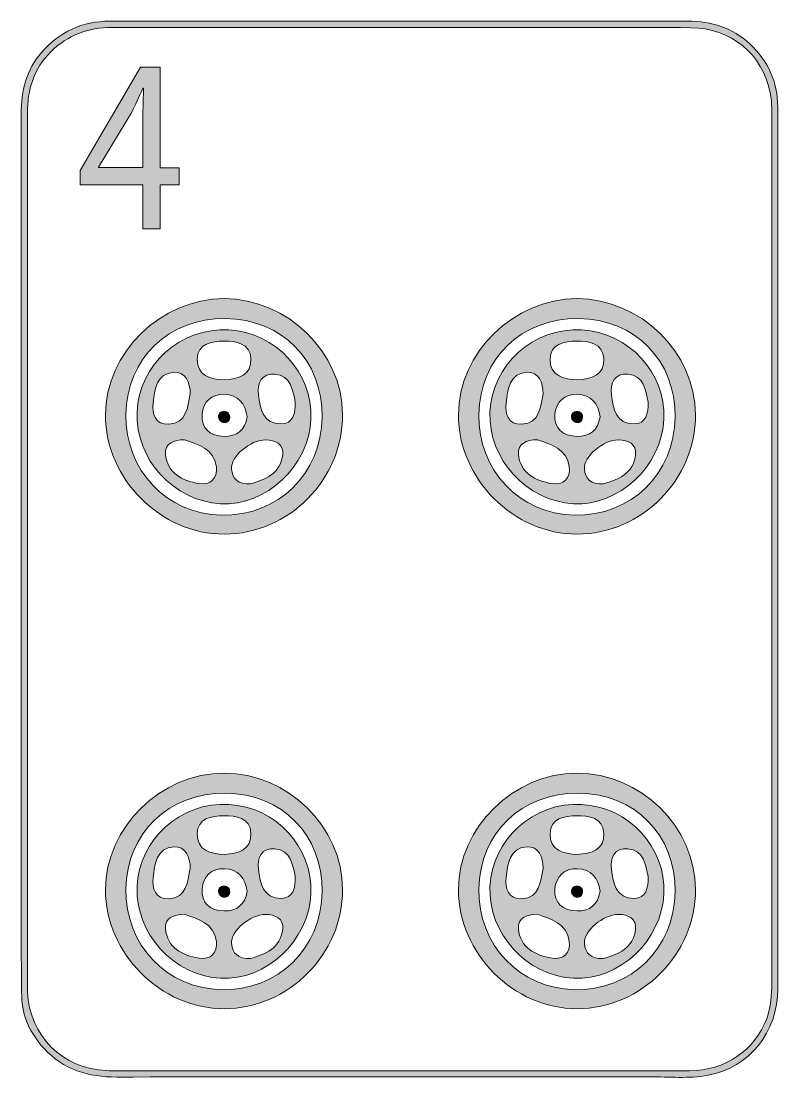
# Model space of a CAD drawing. Extents: x 69 to 380, y 35 to 470.
import ezdxf

# ---------------------------------------------------------------- set-up
doc = ezdxf.new("R2010")
doc.units = 0
doc.header["$MEASUREMENT"] = 0
doc.layers.add('Layer 1', color=7, linetype='Continuous', lineweight=0)

# ---------------------------------------------------------------- blocks, each defined once
blk = doc.blocks.new('Block_0')
at = {"layer": 'Layer 1', "true_color": 0x000000, "transparency": 33554687}
h = blk.add_hatch(color=18, dxfattribs=at)
h.dxf.hatch_style = 2
edge = h.paths.add_edge_path()
edge.add_spline(control_points=[(377.6, 252.65), (377.6, 252.65), (377.55, 252.65), (377.55, 252.65), (377.55, 193.25), (377.55, 133.86), (377.55, 74.45), (377.55, 69.44), (377.26, 64.49), (375.49, 59.72), (370.69, 46.76), (358.26, 38.32), (343.83, 38.32), (266.56, 38.32), (189.3, 38.34), (112.04, 38.35), (109.49, 38.35), (106.93, 38.29), (104.38, 38.38), (86.2, 39.03), (72.52, 52.66), (71.79, 70.82), (71.76, 71.75), (71.77, 72.67), (71.77, 73.6), (71.77, 192.98), (71.79, 312.35), (71.74, 431.73), (71.74, 441.46), (74.36, 450), (81.36, 456.99), (88.32, 463.92), (96.72, 467), (106.5, 466.99), (163.46, 466.93), (220.43, 466.96), (277.39, 466.96), (299.67, 466.96), (321.94, 467.05), (344.21, 466.93), (360.76, 466.84), (373.85, 456.02), (376.96, 440.19), (377.8, 435.95), (377.58, 431.64), (377.59, 427.35), (377.59, 369.11), (377.59, 310.87), (377.59, 252.63), (377.59, 252.63), (377.6, 252.65), (377.6, 252.65)], knot_values=[0, 0, 0, 0, 1, 1, 1, 2, 2, 2, 3, 3, 3, 4, 4, 4, 5, 5, 5, 6, 6, 6, 7, 7, 7, 8, 8, 8, 9, 9, 9, 10, 10, 10, 11, 11, 11, 12, 12, 12, 13, 13, 13, 14, 14, 14, 15, 15, 15, 16, 16, 16, 17, 17, 17, 17], degree=3, periodic=0)
edge = h.paths.add_edge_path()
edge.add_spline(control_points=[(380.03, 200.81), (380.03, 278.65), (380.05, 356.51), (380.03, 434.35), (380.03, 444.66), (376.08, 453.27), (368.54, 460.27), (361.36, 466.94), (352.72, 469.61), (343.07, 469.59), (323, 469.56), (302.93, 469.56), (282.86, 469.56), (223.8, 469.56), (164.75, 469.58), (105.7, 469.59), (94.36, 469.59), (84.98, 465.25), (77.55, 456.7), (71.28, 449.48), (69.2, 440.97), (69.21, 431.58), (69.29, 372.06), (69.25, 312.54), (69.25, 253.03), (69.25, 203.37), (69.24, 153.72), (69.25, 104.06), (69.25, 92.35), (69.19, 80.63), (69.42, 68.92), (69.59, 60.71), (72.94, 53.67), (78.46, 47.62), (86.54, 38.76), (96.73, 35.72), (108.48, 35.74), (181.45, 35.86), (254.43, 35.77), (327.4, 35.84), (335.39, 35.85), (343.45, 35), (351.38, 36.47), (368.42, 39.64), (380.03, 54.1), (380.04, 72.04), (380.07, 114.97), (380.03, 157.89), (380.03, 200.82), (380.03, 200.82), (380.03, 200.81), (380.03, 200.81)], knot_values=[0, 0, 0, 0, 1, 1, 1, 2, 2, 2, 3, 3, 3, 4, 4, 4, 5, 5, 5, 6, 6, 6, 7, 7, 7, 8, 8, 8, 9, 9, 9, 10, 10, 10, 11, 11, 11, 12, 12, 12, 13, 13, 13, 14, 14, 14, 15, 15, 15, 16, 16, 16, 17, 17, 17, 17], degree=3, periodic=0)
at = {"layer": 'Layer 1'}
for points in [[(380.03, 200.81), (380.03, 278.65), (380.05, 356.51), (380.03, 434.35), (380.03, 444.66), (376.08, 453.27), (368.54, 460.27), (361.36, 466.94), (352.72, 469.61), (343.07, 469.59), (323, 469.56), (302.93, 469.56), (282.86, 469.56), (223.8, 469.56), (164.75, 469.58), (105.7, 469.59), (94.36, 469.59), (84.98, 465.25), (77.55, 456.7), (71.28, 449.48), (69.2, 440.97), (69.21, 431.58), (69.29, 372.06), (69.25, 312.54), (69.25, 253.03), (69.25, 203.37), (69.24, 153.72), (69.25, 104.06), (69.25, 92.35), (69.19, 80.63), (69.42, 68.92), (69.59, 60.71), (72.94, 53.67), (78.46, 47.62), (86.54, 38.76), (96.73, 35.72), (108.48, 35.74), (181.45, 35.86), (254.43, 35.77), (327.4, 35.84), (335.39, 35.85), (343.45, 35), (351.38, 36.47), (368.42, 39.64), (380.03, 54.1), (380.04, 72.04), (380.07, 114.97), (380.03, 157.89), (380.03, 200.82), (380.03, 200.82), (380.03, 200.81), (380.03, 200.81)], [(377.6, 252.65), (377.6, 252.65), (377.55, 252.65), (377.55, 252.65), (377.55, 193.25), (377.55, 133.86), (377.55, 74.45), (377.55, 69.44), (377.26, 64.49), (375.49, 59.72), (370.69, 46.76), (358.26, 38.32), (343.83, 38.32), (266.56, 38.32), (189.3, 38.34), (112.04, 38.35), (109.49, 38.35), (106.93, 38.29), (104.38, 38.38), (86.2, 39.03), (72.52, 52.66), (71.79, 70.82), (71.76, 71.75), (71.77, 72.67), (71.77, 73.6), (71.77, 192.98), (71.79, 312.35), (71.74, 431.73), (71.74, 441.46), (74.36, 450), (81.36, 456.99), (88.32, 463.92), (96.72, 467), (106.5, 466.99), (163.46, 466.93), (220.43, 466.96), (277.39, 466.96), (299.67, 466.96), (321.94, 467.05), (344.21, 466.93), (360.76, 466.84), (373.85, 456.02), (376.96, 440.19), (377.8, 435.95), (377.58, 431.64), (377.59, 427.35), (377.59, 369.11), (377.59, 310.87), (377.59, 252.63), (377.59, 252.63), (377.6, 252.65), (377.6, 252.65)], [(377.6, 252.65), (377.6, 252.65), (377.55, 252.65), (377.55, 252.65), (377.55, 193.25), (377.55, 133.86), (377.55, 74.45), (377.55, 69.44), (377.26, 64.49), (375.49, 59.72), (370.69, 46.76), (358.26, 38.32), (343.83, 38.32), (266.56, 38.32), (189.3, 38.34), (112.04, 38.35), (109.49, 38.35), (106.93, 38.29), (104.38, 38.38), (86.2, 39.03), (72.52, 52.66), (71.79, 70.82), (71.76, 71.75), (71.77, 72.67), (71.77, 73.6), (71.77, 192.98), (71.79, 312.35), (71.74, 431.73), (71.74, 441.46), (74.36, 450), (81.36, 456.99), (88.32, 463.92), (96.72, 467), (106.5, 466.99), (163.46, 466.93), (220.43, 466.96), (277.39, 466.96), (299.67, 466.96), (321.94, 467.05), (344.21, 466.93), (360.76, 466.84), (373.85, 456.02), (376.96, 440.19), (377.8, 435.95), (377.58, 431.64), (377.59, 427.35), (377.59, 369.11), (377.59, 310.87), (377.59, 252.63), (377.59, 252.63), (377.6, 252.65), (377.6, 252.65)]]:
    blk.add_open_spline(points, degree=3, knots=[0, 0, 0, 0, 1, 1, 1, 2, 2, 2, 3, 3, 3, 4, 4, 4, 5, 5, 5, 6, 6, 6, 7, 7, 7, 8, 8, 8, 9, 9, 9, 10, 10, 10, 11, 11, 11, 12, 12, 12, 13, 13, 13, 14, 14, 14, 15, 15, 15, 16, 16, 16, 17, 17, 17, 17], dxfattribs=at)
blk = doc.blocks.new('Block_1')
at = {"layer": 'Layer 1', "true_color": 0x0f592d, "transparency": 33554687}
h = blk.add_hatch(color=118, dxfattribs=at)
h.dxf.hatch_style = 2
edge = h.paths.add_edge_path()
edge.add_spline(control_points=[(151.5, 266.64), (129, 267.08), (111.83, 285.16), (112.23, 308.01), (112.64, 331.08), (129.8, 347.6), (153.15, 347.39), (176.38, 347.18), (193.12, 330.13), (192.86, 306.94), (192.6, 283.56), (174.77, 266.19), (151.5, 266.64), (151.5, 266.64), (151.5, 266.64), (151.5, 266.64)], knot_values=[0, 0, 0, 0, 1, 1, 1, 2, 2, 2, 3, 3, 3, 4, 4, 4, 5, 5, 5, 5], degree=3, periodic=0)
edge = h.paths.add_edge_path()
edge.add_spline(control_points=[(201.24, 307.82), (201.18, 333.47), (178.65, 355.59), (152.56, 355.59), (126.6, 355.59), (103.84, 333.27), (103.83, 307.81), (103.81, 281.58), (126.53, 258.76), (152.6, 258.82), (179.14, 258.88), (201.3, 281.21), (201.24, 307.82)], knot_values=[0, 0, 0, 0, 1, 1, 1, 2, 2, 2, 3, 3, 3, 4, 4, 4, 4], degree=3, periodic=0)
h = blk.add_hatch(color=118, dxfattribs=at)
h.dxf.hatch_style = 2
edge = h.paths.add_edge_path()
edge.add_spline(control_points=[(176.04, 304.11), (168.48, 304.08), (167.46, 310.43), (166.67, 316.06), (165.99, 320.91), (168.15, 325.09), (173.45, 324.57), (180.06, 323.93), (180.77, 317.89), (181.81, 313.09), (181.78, 308.48), (181.03, 304.13), (176.03, 304.11), (176.03, 304.11), (176.04, 304.11), (176.04, 304.11)], knot_values=[0, 0, 0, 0, 1, 1, 1, 2, 2, 2, 3, 3, 3, 4, 4, 4, 5, 5, 5, 5], degree=3, periodic=0)
edge = h.paths.add_edge_path()
edge.add_spline(control_points=[(176.65, 291.56), (175.78, 283.61), (169.34, 281.15), (163.31, 279.46), (158.39, 279.33), (155.96, 281.39), (155.6, 285.58), (155.17, 290.67), (163.33, 297.6), (169.61, 297.57), (173.65, 297.55), (177.11, 295.77), (176.65, 291.56), (176.65, 291.56), (176.65, 291.56), (176.65, 291.56)], knot_values=[0, 0, 0, 0, 1, 1, 1, 2, 2, 2, 3, 3, 3, 4, 4, 4, 5, 5, 5, 5], degree=3, periodic=0)
edge = h.paths.add_edge_path()
edge.add_spline(control_points=[(152.57, 298.99), (146.81, 299.1), (143.04, 302.16), (143.49, 308.1), (143.87, 313.22), (147.49, 316.49), (152.68, 316.34), (158.34, 316.17), (161.29, 312.41), (162.04, 307.05), (161.15, 301.47), (157.79, 298.89), (152.57, 298.99), (152.57, 298.99), (152.57, 298.99), (152.57, 298.99)], knot_values=[0, 0, 0, 0, 1, 1, 1, 2, 2, 2, 3, 3, 3, 4, 4, 4, 5, 5, 5, 5], degree=3, periodic=0)
edge = h.paths.add_edge_path()
edge.add_spline(control_points=[(142.3, 279.59), (135.36, 280.73), (129.2, 283.82), (128.47, 291.76), (128.08, 295.99), (131.73, 297.54), (136.3, 297.62), (141.77, 295.69), (148.36, 294.05), (149.38, 286.44), (150, 281.82), (147.03, 278.82), (142.29, 279.59), (142.29, 279.59), (142.3, 279.59), (142.3, 279.59)], knot_values=[0, 0, 0, 0, 1, 1, 1, 2, 2, 2, 3, 3, 3, 4, 4, 4, 5, 5, 5, 5], degree=3, periodic=0)
edge = h.paths.add_edge_path()
edge.add_spline(control_points=[(123.4, 312.75), (124.09, 318.23), (124.77, 324.88), (131.91, 325.34), (136.88, 325.66), (138.59, 321.1), (138.68, 316.42), (137.5, 310.98), (137.32, 304.42), (129.87, 304), (124.39, 303.69), (122.82, 308.19), (123.4, 312.75)], knot_values=[0, 0, 0, 0, 1, 1, 1, 2, 2, 2, 3, 3, 3, 4, 4, 4, 4], degree=3, periodic=0)
edge = h.paths.add_edge_path()
edge.add_spline(control_points=[(152.41, 338.12), (157.45, 338.18), (163.26, 337.27), (163.58, 330.96), (163.93, 324.18), (158.51, 322.46), (152.67, 322.24), (146.92, 322.41), (141.42, 323.93), (141.51, 330.7), (141.59, 337.13), (147.4, 338.06), (152.42, 338.12), (152.42, 338.12), (152.41, 338.12), (152.41, 338.12)], knot_values=[0, 0, 0, 0, 1, 1, 1, 2, 2, 2, 3, 3, 3, 4, 4, 4, 5, 5, 5, 5], degree=3, periodic=0)
edge = h.paths.add_edge_path()
edge.add_spline(control_points=[(154.47, 342.75), (134.76, 343.84), (117.6, 328.45), (116.81, 308.98), (116.02, 289.71), (131.86, 272.34), (151.14, 271.32), (169.89, 270.32), (187.38, 286.75), (188.26, 306.18), (189.12, 325.15), (173.84, 341.69), (154.47, 342.75)], knot_values=[0, 0, 0, 0, 1, 1, 1, 2, 2, 2, 3, 3, 3, 4, 4, 4, 4], degree=3, periodic=0)
h = blk.add_hatch(color=118, dxfattribs=at)
h.dxf.hatch_style = 2
edge = h.paths.add_edge_path()
edge.add_spline(control_points=[(152.51, 309.32), (150.99, 309.1), (149.96, 308.2), (150.24, 306.69), (150.38, 305.9), (151.32, 304.88), (152.1, 304.67), (153.6, 304.25), (154.74, 305.19), (154.88, 306.72), (155.02, 308.25), (154.04, 309.13), (152.51, 309.32)], knot_values=[0, 0, 0, 0, 1, 1, 1, 2, 2, 2, 3, 3, 3, 4, 4, 4, 4], degree=3, periodic=0)
at = {"layer": 'Layer 1', "true_color": 0x0e1329, "transparency": 33554687}
h = blk.add_hatch(color=168, dxfattribs=at)
h.dxf.hatch_style = 2
edge = h.paths.add_edge_path()
edge.add_spline(control_points=[(151.5, 71.64), (129, 72.08), (111.83, 90.16), (112.23, 113.01), (112.64, 136.08), (129.8, 152.6), (153.15, 152.39), (176.38, 152.18), (193.12, 135.13), (192.86, 111.94), (192.6, 88.56), (174.77, 71.19), (151.5, 71.64), (151.5, 71.64), (151.5, 71.64), (151.5, 71.64)], knot_values=[0, 0, 0, 0, 1, 1, 1, 2, 2, 2, 3, 3, 3, 4, 4, 4, 5, 5, 5, 5], degree=3, periodic=0)
edge = h.paths.add_edge_path()
edge.add_spline(control_points=[(201.24, 112.82), (201.18, 138.47), (178.65, 160.59), (152.56, 160.59), (126.6, 160.59), (103.84, 138.27), (103.83, 112.81), (103.81, 86.58), (126.53, 63.76), (152.6, 63.82), (179.14, 63.88), (201.3, 86.21), (201.24, 112.82)], knot_values=[0, 0, 0, 0, 1, 1, 1, 2, 2, 2, 3, 3, 3, 4, 4, 4, 4], degree=3, periodic=0)
h = blk.add_hatch(color=168, dxfattribs=at)
h.dxf.hatch_style = 2
edge = h.paths.add_edge_path()
edge.add_spline(control_points=[(176.04, 109.11), (168.48, 109.08), (167.46, 115.43), (166.67, 121.06), (165.99, 125.91), (168.15, 130.09), (173.45, 129.57), (180.06, 128.93), (180.77, 122.89), (181.81, 118.09), (181.78, 113.48), (181.03, 109.13), (176.03, 109.11), (176.03, 109.11), (176.04, 109.11), (176.04, 109.11)], knot_values=[0, 0, 0, 0, 1, 1, 1, 2, 2, 2, 3, 3, 3, 4, 4, 4, 5, 5, 5, 5], degree=3, periodic=0)
edge = h.paths.add_edge_path()
edge.add_spline(control_points=[(176.65, 96.56), (175.78, 88.61), (169.34, 86.15), (163.31, 84.46), (158.39, 84.33), (155.96, 86.39), (155.6, 90.58), (155.17, 95.67), (163.33, 102.6), (169.61, 102.57), (173.65, 102.55), (177.11, 100.77), (176.65, 96.56), (176.65, 96.56), (176.65, 96.56), (176.65, 96.56)], knot_values=[0, 0, 0, 0, 1, 1, 1, 2, 2, 2, 3, 3, 3, 4, 4, 4, 5, 5, 5, 5], degree=3, periodic=0)
edge = h.paths.add_edge_path()
edge.add_spline(control_points=[(152.57, 103.99), (146.81, 104.1), (143.04, 107.16), (143.49, 113.1), (143.87, 118.22), (147.49, 121.49), (152.68, 121.34), (158.34, 121.17), (161.29, 117.41), (162.04, 112.05), (161.15, 106.47), (157.79, 103.89), (152.57, 103.99), (152.57, 103.99), (152.57, 103.99), (152.57, 103.99)], knot_values=[0, 0, 0, 0, 1, 1, 1, 2, 2, 2, 3, 3, 3, 4, 4, 4, 5, 5, 5, 5], degree=3, periodic=0)
edge = h.paths.add_edge_path()
edge.add_spline(control_points=[(142.3, 84.59), (135.36, 85.73), (129.2, 88.82), (128.47, 96.76), (128.08, 100.99), (131.73, 102.54), (136.3, 102.62), (141.77, 100.69), (148.36, 99.05), (149.38, 91.44), (150, 86.82), (147.03, 83.82), (142.29, 84.59), (142.29, 84.59), (142.3, 84.59), (142.3, 84.59)], knot_values=[0, 0, 0, 0, 1, 1, 1, 2, 2, 2, 3, 3, 3, 4, 4, 4, 5, 5, 5, 5], degree=3, periodic=0)
edge = h.paths.add_edge_path()
edge.add_spline(control_points=[(123.4, 117.75), (124.09, 123.23), (124.77, 129.88), (131.91, 130.34), (136.88, 130.66), (138.59, 126.1), (138.68, 121.42), (137.5, 115.98), (137.32, 109.42), (129.87, 109), (124.39, 108.69), (122.82, 113.19), (123.4, 117.75), (123.4, 117.75), (123.4, 117.75), (123.4, 117.75)], knot_values=[0, 0, 0, 0, 1, 1, 1, 2, 2, 2, 3, 3, 3, 4, 4, 4, 5, 5, 5, 5], degree=3, periodic=0)
edge = h.paths.add_edge_path()
edge.add_spline(control_points=[(152.41, 143.12), (157.45, 143.18), (163.26, 142.27), (163.58, 135.96), (163.93, 129.18), (158.51, 127.46), (152.67, 127.24), (146.92, 127.41), (141.42, 128.93), (141.51, 135.7), (141.59, 142.13), (147.4, 143.06), (152.42, 143.12), (152.42, 143.12), (152.41, 143.12), (152.41, 143.12)], knot_values=[0, 0, 0, 0, 1, 1, 1, 2, 2, 2, 3, 3, 3, 4, 4, 4, 5, 5, 5, 5], degree=3, periodic=0)
edge = h.paths.add_edge_path()
edge.add_spline(control_points=[(154.47, 147.75), (134.76, 148.84), (117.6, 133.45), (116.81, 113.98), (116.02, 94.71), (131.86, 77.34), (151.14, 76.32), (169.89, 75.32), (187.38, 91.75), (188.26, 111.18), (189.12, 130.15), (173.84, 146.69), (154.47, 147.75)], knot_values=[0, 0, 0, 0, 1, 1, 1, 2, 2, 2, 3, 3, 3, 4, 4, 4, 4], degree=3, periodic=0)
h = blk.add_hatch(color=168, dxfattribs=at)
h.dxf.hatch_style = 2
edge = h.paths.add_edge_path()
edge.add_spline(control_points=[(152.51, 114.32), (150.99, 114.1), (149.96, 113.2), (150.24, 111.69), (150.38, 110.9), (151.32, 109.88), (152.1, 109.67), (153.6, 109.25), (154.74, 110.19), (154.88, 111.72), (155.02, 113.25), (154.04, 114.13), (152.51, 114.32)], knot_values=[0, 0, 0, 0, 1, 1, 1, 2, 2, 2, 3, 3, 3, 4, 4, 4, 4], degree=3, periodic=0)
at = {"layer": 'Layer 1'}
for points, knots in [([(201.24, 307.82), (201.18, 333.47), (178.65, 355.59), (152.56, 355.59), (126.6, 355.59), (103.84, 333.27), (103.83, 307.81), (103.81, 281.58), (126.53, 258.76), (152.6, 258.82), (179.14, 258.88), (201.3, 281.21), (201.24, 307.82)], [0, 0, 0, 0, 1, 1, 1, 2, 2, 2, 3, 3, 3, 4, 4, 4, 4]), ([(151.5, 266.64), (129, 267.08), (111.83, 285.16), (112.23, 308.01), (112.64, 331.08), (129.8, 347.6), (153.15, 347.39), (176.38, 347.18), (193.12, 330.13), (192.86, 306.94), (192.6, 283.56), (174.77, 266.19), (151.5, 266.64), (151.5, 266.64), (151.5, 266.64), (151.5, 266.64)], [0, 0, 0, 0, 1, 1, 1, 2, 2, 2, 3, 3, 3, 4, 4, 4, 5, 5, 5, 5]), ([(154.47, 342.75), (134.76, 343.84), (117.6, 328.45), (116.81, 308.98), (116.02, 289.71), (131.86, 272.34), (151.14, 271.32), (169.89, 270.32), (187.38, 286.75), (188.26, 306.18), (189.12, 325.15), (173.84, 341.69), (154.47, 342.75)], [0, 0, 0, 0, 1, 1, 1, 2, 2, 2, 3, 3, 3, 4, 4, 4, 4]), ([(152.41, 338.12), (157.45, 338.18), (163.26, 337.27), (163.58, 330.96), (163.93, 324.18), (158.51, 322.46), (152.67, 322.24), (146.92, 322.41), (141.42, 323.93), (141.51, 330.7), (141.59, 337.13), (147.4, 338.06), (152.42, 338.12), (152.42, 338.12), (152.41, 338.12), (152.41, 338.12)], [0, 0, 0, 0, 1, 1, 1, 2, 2, 2, 3, 3, 3, 4, 4, 4, 5, 5, 5, 5]), ([(123.4, 312.75), (124.09, 318.23), (124.77, 324.88), (131.91, 325.34), (136.88, 325.66), (138.59, 321.1), (138.68, 316.42), (137.5, 310.98), (137.32, 304.42), (129.87, 304), (124.39, 303.69), (122.82, 308.19), (123.4, 312.75)], [0, 0, 0, 0, 1, 1, 1, 2, 2, 2, 3, 3, 3, 4, 4, 4, 4]), ([(176.04, 304.11), (168.48, 304.08), (167.46, 310.43), (166.67, 316.06), (165.99, 320.91), (168.15, 325.09), (173.45, 324.57), (180.06, 323.93), (180.77, 317.89), (181.81, 313.09), (181.78, 308.48), (181.03, 304.13), (176.03, 304.11), (176.03, 304.11), (176.04, 304.11), (176.04, 304.11)], [0, 0, 0, 0, 1, 1, 1, 2, 2, 2, 3, 3, 3, 4, 4, 4, 5, 5, 5, 5]), ([(152.57, 298.99), (146.81, 299.1), (143.04, 302.16), (143.49, 308.1), (143.87, 313.22), (147.49, 316.49), (152.68, 316.34), (158.34, 316.17), (161.29, 312.41), (162.04, 307.05), (161.15, 301.47), (157.79, 298.89), (152.57, 298.99), (152.57, 298.99), (152.57, 298.99), (152.57, 298.99)], [0, 0, 0, 0, 1, 1, 1, 2, 2, 2, 3, 3, 3, 4, 4, 4, 5, 5, 5, 5]), ([(152.51, 309.32), (150.99, 309.1), (149.96, 308.2), (150.24, 306.69), (150.38, 305.9), (151.32, 304.88), (152.1, 304.67), (153.6, 304.25), (154.74, 305.19), (154.88, 306.72), (155.02, 308.25), (154.04, 309.13), (152.51, 309.32)], [0, 0, 0, 0, 1, 1, 1, 2, 2, 2, 3, 3, 3, 4, 4, 4, 4]), ([(142.3, 279.59), (135.36, 280.73), (129.2, 283.82), (128.47, 291.76), (128.08, 295.99), (131.73, 297.54), (136.3, 297.62), (141.77, 295.69), (148.36, 294.05), (149.38, 286.44), (150, 281.82), (147.03, 278.82), (142.29, 279.59), (142.29, 279.59), (142.3, 279.59), (142.3, 279.59)], [0, 0, 0, 0, 1, 1, 1, 2, 2, 2, 3, 3, 3, 4, 4, 4, 5, 5, 5, 5]), ([(176.65, 291.56), (175.78, 283.61), (169.34, 281.15), (163.31, 279.46), (158.39, 279.33), (155.96, 281.39), (155.6, 285.58), (155.17, 290.67), (163.33, 297.6), (169.61, 297.57), (173.65, 297.55), (177.11, 295.77), (176.65, 291.56), (176.65, 291.56), (176.65, 291.56), (176.65, 291.56)], [0, 0, 0, 0, 1, 1, 1, 2, 2, 2, 3, 3, 3, 4, 4, 4, 5, 5, 5, 5]), ([(201.24, 112.82), (201.18, 138.47), (178.65, 160.59), (152.56, 160.59), (126.6, 160.59), (103.84, 138.27), (103.83, 112.81), (103.81, 86.58), (126.53, 63.76), (152.6, 63.82), (179.14, 63.88), (201.3, 86.21), (201.24, 112.82)], [0, 0, 0, 0, 1, 1, 1, 2, 2, 2, 3, 3, 3, 4, 4, 4, 4]), ([(151.5, 71.64), (129, 72.08), (111.83, 90.16), (112.23, 113.01), (112.64, 136.08), (129.8, 152.6), (153.15, 152.39), (176.38, 152.18), (193.12, 135.13), (192.86, 111.94), (192.6, 88.56), (174.77, 71.19), (151.5, 71.64), (151.5, 71.64), (151.5, 71.64), (151.5, 71.64)], [0, 0, 0, 0, 1, 1, 1, 2, 2, 2, 3, 3, 3, 4, 4, 4, 5, 5, 5, 5]), ([(154.47, 147.75), (134.76, 148.84), (117.6, 133.45), (116.81, 113.98), (116.02, 94.71), (131.86, 77.34), (151.14, 76.32), (169.89, 75.32), (187.38, 91.75), (188.26, 111.18), (189.12, 130.15), (173.84, 146.69), (154.47, 147.75)], [0, 0, 0, 0, 1, 1, 1, 2, 2, 2, 3, 3, 3, 4, 4, 4, 4]), ([(152.41, 143.12), (157.45, 143.18), (163.26, 142.27), (163.58, 135.96), (163.93, 129.18), (158.51, 127.46), (152.67, 127.24), (146.92, 127.41), (141.42, 128.93), (141.51, 135.7), (141.59, 142.13), (147.4, 143.06), (152.42, 143.12), (152.42, 143.12), (152.41, 143.12), (152.41, 143.12)], [0, 0, 0, 0, 1, 1, 1, 2, 2, 2, 3, 3, 3, 4, 4, 4, 5, 5, 5, 5]), ([(123.4, 117.75), (124.09, 123.23), (124.77, 129.88), (131.91, 130.34), (136.88, 130.66), (138.59, 126.1), (138.68, 121.42), (137.5, 115.98), (137.32, 109.42), (129.87, 109), (124.39, 108.69), (122.82, 113.19), (123.4, 117.75), (123.4, 117.75), (123.4, 117.75), (123.4, 117.75)], [0, 0, 0, 0, 1, 1, 1, 2, 2, 2, 3, 3, 3, 4, 4, 4, 5, 5, 5, 5]), ([(176.04, 109.11), (168.48, 109.08), (167.46, 115.43), (166.67, 121.06), (165.99, 125.91), (168.15, 130.09), (173.45, 129.57), (180.06, 128.93), (180.77, 122.89), (181.81, 118.09), (181.78, 113.48), (181.03, 109.13), (176.03, 109.11), (176.03, 109.11), (176.04, 109.11), (176.04, 109.11)], [0, 0, 0, 0, 1, 1, 1, 2, 2, 2, 3, 3, 3, 4, 4, 4, 5, 5, 5, 5]), ([(152.57, 103.99), (146.81, 104.1), (143.04, 107.16), (143.49, 113.1), (143.87, 118.22), (147.49, 121.49), (152.68, 121.34), (158.34, 121.17), (161.29, 117.41), (162.04, 112.05), (161.15, 106.47), (157.79, 103.89), (152.57, 103.99), (152.57, 103.99), (152.57, 103.99), (152.57, 103.99)], [0, 0, 0, 0, 1, 1, 1, 2, 2, 2, 3, 3, 3, 4, 4, 4, 5, 5, 5, 5]), ([(152.51, 114.32), (150.99, 114.1), (149.96, 113.2), (150.24, 111.69), (150.38, 110.9), (151.32, 109.88), (152.1, 109.67), (153.6, 109.25), (154.74, 110.19), (154.88, 111.72), (155.02, 113.25), (154.04, 114.13), (152.51, 114.32)], [0, 0, 0, 0, 1, 1, 1, 2, 2, 2, 3, 3, 3, 4, 4, 4, 4]), ([(142.3, 84.59), (135.36, 85.73), (129.2, 88.82), (128.47, 96.76), (128.08, 100.99), (131.73, 102.54), (136.3, 102.62), (141.77, 100.69), (148.36, 99.05), (149.38, 91.44), (150, 86.82), (147.03, 83.82), (142.29, 84.59), (142.29, 84.59), (142.3, 84.59), (142.3, 84.59)], [0, 0, 0, 0, 1, 1, 1, 2, 2, 2, 3, 3, 3, 4, 4, 4, 5, 5, 5, 5]), ([(176.65, 96.56), (175.78, 88.61), (169.34, 86.15), (163.31, 84.46), (158.39, 84.33), (155.96, 86.39), (155.6, 90.58), (155.17, 95.67), (163.33, 102.6), (169.61, 102.57), (173.65, 102.55), (177.11, 100.77), (176.65, 96.56), (176.65, 96.56), (176.65, 96.56), (176.65, 96.56)], [0, 0, 0, 0, 1, 1, 1, 2, 2, 2, 3, 3, 3, 4, 4, 4, 5, 5, 5, 5])]:
    blk.add_open_spline(points, degree=3, knots=knots, dxfattribs=at)
blk = doc.blocks.new('Block_2')
at = {"layer": 'Layer 1', "true_color": 0x0e1329, "transparency": 33554687}
h = blk.add_hatch(color=168, dxfattribs=at)
h.dxf.hatch_style = 2
edge = h.paths.add_edge_path()
edge.add_spline(control_points=[(296.5, 266.64), (274, 267.08), (256.83, 285.16), (257.23, 308.01), (257.64, 331.08), (274.8, 347.6), (298.15, 347.39), (321.38, 347.18), (338.12, 330.13), (337.86, 306.94), (337.6, 283.56), (319.77, 266.19), (296.5, 266.64)], knot_values=[0, 0, 0, 0, 1, 1, 1, 2, 2, 2, 3, 3, 3, 4, 4, 4, 4], degree=3, periodic=0)
edge = h.paths.add_edge_path()
edge.add_spline(control_points=[(346.24, 307.82), (346.18, 333.47), (323.65, 355.59), (297.56, 355.59), (271.6, 355.59), (248.84, 333.27), (248.83, 307.81), (248.81, 281.58), (271.53, 258.76), (297.6, 258.82), (324.14, 258.88), (346.3, 281.21), (346.24, 307.82)], knot_values=[0, 0, 0, 0, 1, 1, 1, 2, 2, 2, 3, 3, 3, 4, 4, 4, 4], degree=3, periodic=0)
h = blk.add_hatch(color=168, dxfattribs=at)
h.dxf.hatch_style = 2
edge = h.paths.add_edge_path()
edge.add_spline(control_points=[(321.04, 304.11), (313.48, 304.08), (312.46, 310.43), (311.67, 316.06), (310.99, 320.91), (313.15, 325.09), (318.45, 324.57), (325.06, 323.93), (325.77, 317.89), (326.81, 313.09), (326.78, 308.48), (326.03, 304.13), (321.03, 304.11), (321.03, 304.11), (321.04, 304.11), (321.04, 304.11)], knot_values=[0, 0, 0, 0, 1, 1, 1, 2, 2, 2, 3, 3, 3, 4, 4, 4, 5, 5, 5, 5], degree=3, periodic=0)
edge = h.paths.add_edge_path()
edge.add_spline(control_points=[(321.65, 291.56), (320.78, 283.61), (314.34, 281.15), (308.31, 279.46), (303.39, 279.33), (300.96, 281.39), (300.6, 285.58), (300.17, 290.67), (308.33, 297.6), (314.61, 297.57), (318.65, 297.55), (322.11, 295.77), (321.65, 291.56), (321.65, 291.56), (321.65, 291.56), (321.65, 291.56)], knot_values=[0, 0, 0, 0, 1, 1, 1, 2, 2, 2, 3, 3, 3, 4, 4, 4, 5, 5, 5, 5], degree=3, periodic=0)
edge = h.paths.add_edge_path()
edge.add_spline(control_points=[(297.57, 298.99), (291.81, 299.1), (288.04, 302.16), (288.49, 308.1), (288.87, 313.22), (292.49, 316.49), (297.68, 316.34), (303.34, 316.17), (306.29, 312.41), (307.04, 307.05), (306.15, 301.47), (302.79, 298.89), (297.57, 298.99), (297.57, 298.99), (297.57, 298.99), (297.57, 298.99)], knot_values=[0, 0, 0, 0, 1, 1, 1, 2, 2, 2, 3, 3, 3, 4, 4, 4, 5, 5, 5, 5], degree=3, periodic=0)
edge = h.paths.add_edge_path()
edge.add_spline(control_points=[(287.3, 279.59), (280.36, 280.73), (274.2, 283.82), (273.47, 291.76), (273.08, 295.99), (276.73, 297.54), (281.3, 297.62), (286.77, 295.69), (293.36, 294.05), (294.38, 286.44), (295, 281.82), (292.03, 278.82), (287.29, 279.59), (287.29, 279.59), (287.3, 279.59), (287.3, 279.59)], knot_values=[0, 0, 0, 0, 1, 1, 1, 2, 2, 2, 3, 3, 3, 4, 4, 4, 5, 5, 5, 5], degree=3, periodic=0)
edge = h.paths.add_edge_path()
edge.add_spline(control_points=[(268.4, 312.75), (269.09, 318.23), (269.77, 324.88), (276.91, 325.34), (281.88, 325.66), (283.59, 321.1), (283.68, 316.42), (282.5, 310.98), (282.32, 304.42), (274.87, 304), (269.39, 303.69), (267.82, 308.19), (268.4, 312.75)], knot_values=[0, 0, 0, 0, 1, 1, 1, 2, 2, 2, 3, 3, 3, 4, 4, 4, 4], degree=3, periodic=0)
edge = h.paths.add_edge_path()
edge.add_spline(control_points=[(297.41, 338.12), (302.45, 338.18), (308.26, 337.27), (308.58, 330.96), (308.93, 324.18), (303.51, 322.46), (297.67, 322.24), (291.92, 322.41), (286.42, 323.93), (286.51, 330.7), (286.59, 337.13), (292.4, 338.06), (297.42, 338.12), (297.42, 338.12), (297.41, 338.12), (297.41, 338.12)], knot_values=[0, 0, 0, 0, 1, 1, 1, 2, 2, 2, 3, 3, 3, 4, 4, 4, 5, 5, 5, 5], degree=3, periodic=0)
edge = h.paths.add_edge_path()
edge.add_spline(control_points=[(299.47, 342.75), (279.76, 343.84), (262.6, 328.45), (261.81, 308.98), (261.02, 289.71), (276.86, 272.34), (296.14, 271.32), (314.89, 270.32), (332.38, 286.75), (333.26, 306.18), (334.12, 325.15), (318.84, 341.69), (299.47, 342.75)], knot_values=[0, 0, 0, 0, 1, 1, 1, 2, 2, 2, 3, 3, 3, 4, 4, 4, 4], degree=3, periodic=0)
h = blk.add_hatch(color=168, dxfattribs=at)
h.dxf.hatch_style = 2
edge = h.paths.add_edge_path()
edge.add_spline(control_points=[(297.51, 309.32), (295.99, 309.1), (294.96, 308.2), (295.24, 306.69), (295.38, 305.9), (296.32, 304.88), (297.1, 304.67), (298.6, 304.25), (299.74, 305.19), (299.88, 306.72), (300.02, 308.25), (299.04, 309.13), (297.51, 309.32)], knot_values=[0, 0, 0, 0, 1, 1, 1, 2, 2, 2, 3, 3, 3, 4, 4, 4, 4], degree=3, periodic=0)
at = {"layer": 'Layer 1', "true_color": 0x0f592d, "transparency": 33554687}
h = blk.add_hatch(color=118, dxfattribs=at)
h.dxf.hatch_style = 2
edge = h.paths.add_edge_path()
edge.add_spline(control_points=[(296.5, 71.64), (274, 72.08), (256.83, 90.16), (257.23, 113.01), (257.64, 136.08), (274.8, 152.6), (298.15, 152.39), (321.38, 152.18), (338.12, 135.13), (337.86, 111.94), (337.6, 88.56), (319.77, 71.19), (296.5, 71.64)], knot_values=[0, 0, 0, 0, 1, 1, 1, 2, 2, 2, 3, 3, 3, 4, 4, 4, 4], degree=3, periodic=0)
edge = h.paths.add_edge_path()
edge.add_spline(control_points=[(346.24, 112.82), (346.18, 138.47), (323.65, 160.59), (297.56, 160.59), (271.6, 160.59), (248.84, 138.27), (248.83, 112.81), (248.81, 86.58), (271.53, 63.76), (297.6, 63.82), (324.14, 63.88), (346.3, 86.21), (346.24, 112.82)], knot_values=[0, 0, 0, 0, 1, 1, 1, 2, 2, 2, 3, 3, 3, 4, 4, 4, 4], degree=3, periodic=0)
h = blk.add_hatch(color=118, dxfattribs=at)
h.dxf.hatch_style = 2
edge = h.paths.add_edge_path()
edge.add_spline(control_points=[(321.04, 109.11), (313.48, 109.08), (312.46, 115.43), (311.67, 121.06), (310.99, 125.91), (313.15, 130.09), (318.45, 129.57), (325.06, 128.93), (325.77, 122.89), (326.81, 118.09), (326.78, 113.48), (326.03, 109.13), (321.03, 109.11), (321.03, 109.11), (321.04, 109.11), (321.04, 109.11)], knot_values=[0, 0, 0, 0, 1, 1, 1, 2, 2, 2, 3, 3, 3, 4, 4, 4, 5, 5, 5, 5], degree=3, periodic=0)
edge = h.paths.add_edge_path()
edge.add_spline(control_points=[(321.65, 96.56), (320.78, 88.61), (314.34, 86.15), (308.31, 84.46), (303.39, 84.33), (300.96, 86.39), (300.6, 90.58), (300.17, 95.67), (308.33, 102.6), (314.61, 102.57), (318.65, 102.55), (322.11, 100.77), (321.65, 96.56), (321.65, 96.56), (321.65, 96.56), (321.65, 96.56)], knot_values=[0, 0, 0, 0, 1, 1, 1, 2, 2, 2, 3, 3, 3, 4, 4, 4, 5, 5, 5, 5], degree=3, periodic=0)
edge = h.paths.add_edge_path()
edge.add_spline(control_points=[(297.57, 103.99), (291.81, 104.1), (288.04, 107.16), (288.49, 113.1), (288.87, 118.22), (292.49, 121.49), (297.68, 121.34), (303.34, 121.17), (306.29, 117.41), (307.04, 112.05), (306.15, 106.47), (302.79, 103.89), (297.57, 103.99), (297.57, 103.99), (297.57, 103.99), (297.57, 103.99)], knot_values=[0, 0, 0, 0, 1, 1, 1, 2, 2, 2, 3, 3, 3, 4, 4, 4, 5, 5, 5, 5], degree=3, periodic=0)
edge = h.paths.add_edge_path()
edge.add_spline(control_points=[(287.3, 84.59), (280.36, 85.73), (274.2, 88.82), (273.47, 96.76), (273.08, 100.99), (276.73, 102.54), (281.3, 102.62), (286.77, 100.69), (293.36, 99.05), (294.38, 91.44), (295, 86.82), (292.03, 83.82), (287.29, 84.59), (287.29, 84.59), (287.3, 84.59), (287.3, 84.59)], knot_values=[0, 0, 0, 0, 1, 1, 1, 2, 2, 2, 3, 3, 3, 4, 4, 4, 5, 5, 5, 5], degree=3, periodic=0)
edge = h.paths.add_edge_path()
edge.add_spline(control_points=[(268.4, 117.75), (269.09, 123.23), (269.77, 129.88), (276.91, 130.34), (281.88, 130.66), (283.59, 126.1), (283.68, 121.42), (282.5, 115.98), (282.32, 109.42), (274.87, 109), (269.39, 108.69), (267.82, 113.19), (268.4, 117.75), (268.4, 117.75), (268.4, 117.75), (268.4, 117.75)], knot_values=[0, 0, 0, 0, 1, 1, 1, 2, 2, 2, 3, 3, 3, 4, 4, 4, 5, 5, 5, 5], degree=3, periodic=0)
edge = h.paths.add_edge_path()
edge.add_spline(control_points=[(297.41, 143.12), (302.45, 143.18), (308.26, 142.27), (308.58, 135.96), (308.93, 129.18), (303.51, 127.46), (297.67, 127.24), (291.92, 127.41), (286.42, 128.93), (286.51, 135.7), (286.59, 142.13), (292.4, 143.06), (297.42, 143.12), (297.42, 143.12), (297.41, 143.12), (297.41, 143.12)], knot_values=[0, 0, 0, 0, 1, 1, 1, 2, 2, 2, 3, 3, 3, 4, 4, 4, 5, 5, 5, 5], degree=3, periodic=0)
edge = h.paths.add_edge_path()
edge.add_spline(control_points=[(299.47, 147.75), (279.76, 148.84), (262.6, 133.45), (261.81, 113.98), (261.02, 94.71), (276.86, 77.34), (296.14, 76.32), (314.89, 75.32), (332.38, 91.75), (333.26, 111.18), (334.12, 130.15), (318.84, 146.69), (299.47, 147.75)], knot_values=[0, 0, 0, 0, 1, 1, 1, 2, 2, 2, 3, 3, 3, 4, 4, 4, 4], degree=3, periodic=0)
h = blk.add_hatch(color=118, dxfattribs=at)
h.dxf.hatch_style = 2
edge = h.paths.add_edge_path()
edge.add_spline(control_points=[(297.51, 114.32), (295.99, 114.1), (294.96, 113.2), (295.24, 111.69), (295.38, 110.9), (296.32, 109.88), (297.1, 109.67), (298.6, 109.25), (299.74, 110.19), (299.88, 111.72), (300.02, 113.25), (299.04, 114.13), (297.51, 114.32)], knot_values=[0, 0, 0, 0, 1, 1, 1, 2, 2, 2, 3, 3, 3, 4, 4, 4, 4], degree=3, periodic=0)
at = {"layer": 'Layer 1'}
for points, knots in [([(346.24, 307.82), (346.18, 333.47), (323.65, 355.59), (297.56, 355.59), (271.6, 355.59), (248.84, 333.27), (248.83, 307.81), (248.81, 281.58), (271.53, 258.76), (297.6, 258.82), (324.14, 258.88), (346.3, 281.21), (346.24, 307.82)], [0, 0, 0, 0, 1, 1, 1, 2, 2, 2, 3, 3, 3, 4, 4, 4, 4]), ([(296.5, 266.64), (274, 267.08), (256.83, 285.16), (257.23, 308.01), (257.64, 331.08), (274.8, 347.6), (298.15, 347.39), (321.38, 347.18), (338.12, 330.13), (337.86, 306.94), (337.6, 283.56), (319.77, 266.19), (296.5, 266.64)], [0, 0, 0, 0, 1, 1, 1, 2, 2, 2, 3, 3, 3, 4, 4, 4, 4]), ([(299.47, 342.75), (279.76, 343.84), (262.6, 328.45), (261.81, 308.98), (261.02, 289.71), (276.86, 272.34), (296.14, 271.32), (314.89, 270.32), (332.38, 286.75), (333.26, 306.18), (334.12, 325.15), (318.84, 341.69), (299.47, 342.75)], [0, 0, 0, 0, 1, 1, 1, 2, 2, 2, 3, 3, 3, 4, 4, 4, 4]), ([(297.41, 338.12), (302.45, 338.18), (308.26, 337.27), (308.58, 330.96), (308.93, 324.18), (303.51, 322.46), (297.67, 322.24), (291.92, 322.41), (286.42, 323.93), (286.51, 330.7), (286.59, 337.13), (292.4, 338.06), (297.42, 338.12), (297.42, 338.12), (297.41, 338.12), (297.41, 338.12)], [0, 0, 0, 0, 1, 1, 1, 2, 2, 2, 3, 3, 3, 4, 4, 4, 5, 5, 5, 5]), ([(268.4, 312.75), (269.09, 318.23), (269.77, 324.88), (276.91, 325.34), (281.88, 325.66), (283.59, 321.1), (283.68, 316.42), (282.5, 310.98), (282.32, 304.42), (274.87, 304), (269.39, 303.69), (267.82, 308.19), (268.4, 312.75)], [0, 0, 0, 0, 1, 1, 1, 2, 2, 2, 3, 3, 3, 4, 4, 4, 4]), ([(321.04, 304.11), (313.48, 304.08), (312.46, 310.43), (311.67, 316.06), (310.99, 320.91), (313.15, 325.09), (318.45, 324.57), (325.06, 323.93), (325.77, 317.89), (326.81, 313.09), (326.78, 308.48), (326.03, 304.13), (321.03, 304.11), (321.03, 304.11), (321.04, 304.11), (321.04, 304.11)], [0, 0, 0, 0, 1, 1, 1, 2, 2, 2, 3, 3, 3, 4, 4, 4, 5, 5, 5, 5]), ([(297.57, 298.99), (291.81, 299.1), (288.04, 302.16), (288.49, 308.1), (288.87, 313.22), (292.49, 316.49), (297.68, 316.34), (303.34, 316.17), (306.29, 312.41), (307.04, 307.05), (306.15, 301.47), (302.79, 298.89), (297.57, 298.99), (297.57, 298.99), (297.57, 298.99), (297.57, 298.99)], [0, 0, 0, 0, 1, 1, 1, 2, 2, 2, 3, 3, 3, 4, 4, 4, 5, 5, 5, 5]), ([(297.51, 309.32), (295.99, 309.1), (294.96, 308.2), (295.24, 306.69), (295.38, 305.9), (296.32, 304.88), (297.1, 304.67), (298.6, 304.25), (299.74, 305.19), (299.88, 306.72), (300.02, 308.25), (299.04, 309.13), (297.51, 309.32)], [0, 0, 0, 0, 1, 1, 1, 2, 2, 2, 3, 3, 3, 4, 4, 4, 4]), ([(287.3, 279.59), (280.36, 280.73), (274.2, 283.82), (273.47, 291.76), (273.08, 295.99), (276.73, 297.54), (281.3, 297.62), (286.77, 295.69), (293.36, 294.05), (294.38, 286.44), (295, 281.82), (292.03, 278.82), (287.29, 279.59), (287.29, 279.59), (287.3, 279.59), (287.3, 279.59)], [0, 0, 0, 0, 1, 1, 1, 2, 2, 2, 3, 3, 3, 4, 4, 4, 5, 5, 5, 5]), ([(321.65, 291.56), (320.78, 283.61), (314.34, 281.15), (308.31, 279.46), (303.39, 279.33), (300.96, 281.39), (300.6, 285.58), (300.17, 290.67), (308.33, 297.6), (314.61, 297.57), (318.65, 297.55), (322.11, 295.77), (321.65, 291.56), (321.65, 291.56), (321.65, 291.56), (321.65, 291.56)], [0, 0, 0, 0, 1, 1, 1, 2, 2, 2, 3, 3, 3, 4, 4, 4, 5, 5, 5, 5]), ([(346.24, 112.82), (346.18, 138.47), (323.65, 160.59), (297.56, 160.59), (271.6, 160.59), (248.84, 138.27), (248.83, 112.81), (248.81, 86.58), (271.53, 63.76), (297.6, 63.82), (324.14, 63.88), (346.3, 86.21), (346.24, 112.82)], [0, 0, 0, 0, 1, 1, 1, 2, 2, 2, 3, 3, 3, 4, 4, 4, 4]), ([(296.5, 71.64), (274, 72.08), (256.83, 90.16), (257.23, 113.01), (257.64, 136.08), (274.8, 152.6), (298.15, 152.39), (321.38, 152.18), (338.12, 135.13), (337.86, 111.94), (337.6, 88.56), (319.77, 71.19), (296.5, 71.64)], [0, 0, 0, 0, 1, 1, 1, 2, 2, 2, 3, 3, 3, 4, 4, 4, 4]), ([(299.47, 147.75), (279.76, 148.84), (262.6, 133.45), (261.81, 113.98), (261.02, 94.71), (276.86, 77.34), (296.14, 76.32), (314.89, 75.32), (332.38, 91.75), (333.26, 111.18), (334.12, 130.15), (318.84, 146.69), (299.47, 147.75)], [0, 0, 0, 0, 1, 1, 1, 2, 2, 2, 3, 3, 3, 4, 4, 4, 4]), ([(297.41, 143.12), (302.45, 143.18), (308.26, 142.27), (308.58, 135.96), (308.93, 129.18), (303.51, 127.46), (297.67, 127.24), (291.92, 127.41), (286.42, 128.93), (286.51, 135.7), (286.59, 142.13), (292.4, 143.06), (297.42, 143.12), (297.42, 143.12), (297.41, 143.12), (297.41, 143.12)], [0, 0, 0, 0, 1, 1, 1, 2, 2, 2, 3, 3, 3, 4, 4, 4, 5, 5, 5, 5]), ([(268.4, 117.75), (269.09, 123.23), (269.77, 129.88), (276.91, 130.34), (281.88, 130.66), (283.59, 126.1), (283.68, 121.42), (282.5, 115.98), (282.32, 109.42), (274.87, 109), (269.39, 108.69), (267.82, 113.19), (268.4, 117.75), (268.4, 117.75), (268.4, 117.75), (268.4, 117.75)], [0, 0, 0, 0, 1, 1, 1, 2, 2, 2, 3, 3, 3, 4, 4, 4, 5, 5, 5, 5]), ([(321.04, 109.11), (313.48, 109.08), (312.46, 115.43), (311.67, 121.06), (310.99, 125.91), (313.15, 130.09), (318.45, 129.57), (325.06, 128.93), (325.77, 122.89), (326.81, 118.09), (326.78, 113.48), (326.03, 109.13), (321.03, 109.11), (321.03, 109.11), (321.04, 109.11), (321.04, 109.11)], [0, 0, 0, 0, 1, 1, 1, 2, 2, 2, 3, 3, 3, 4, 4, 4, 5, 5, 5, 5]), ([(297.57, 103.99), (291.81, 104.1), (288.04, 107.16), (288.49, 113.1), (288.87, 118.22), (292.49, 121.49), (297.68, 121.34), (303.34, 121.17), (306.29, 117.41), (307.04, 112.05), (306.15, 106.47), (302.79, 103.89), (297.57, 103.99), (297.57, 103.99), (297.57, 103.99), (297.57, 103.99)], [0, 0, 0, 0, 1, 1, 1, 2, 2, 2, 3, 3, 3, 4, 4, 4, 5, 5, 5, 5]), ([(297.51, 114.32), (295.99, 114.1), (294.96, 113.2), (295.24, 111.69), (295.38, 110.9), (296.32, 109.88), (297.1, 109.67), (298.6, 109.25), (299.74, 110.19), (299.88, 111.72), (300.02, 113.25), (299.04, 114.13), (297.51, 114.32)], [0, 0, 0, 0, 1, 1, 1, 2, 2, 2, 3, 3, 3, 4, 4, 4, 4]), ([(287.3, 84.59), (280.36, 85.73), (274.2, 88.82), (273.47, 96.76), (273.08, 100.99), (276.73, 102.54), (281.3, 102.62), (286.77, 100.69), (293.36, 99.05), (294.38, 91.44), (295, 86.82), (292.03, 83.82), (287.29, 84.59), (287.29, 84.59), (287.3, 84.59), (287.3, 84.59)], [0, 0, 0, 0, 1, 1, 1, 2, 2, 2, 3, 3, 3, 4, 4, 4, 5, 5, 5, 5]), ([(321.65, 96.56), (320.78, 88.61), (314.34, 86.15), (308.31, 84.46), (303.39, 84.33), (300.96, 86.39), (300.6, 90.58), (300.17, 95.67), (308.33, 102.6), (314.61, 102.57), (318.65, 102.55), (322.11, 100.77), (321.65, 96.56), (321.65, 96.56), (321.65, 96.56), (321.65, 96.56)], [0, 0, 0, 0, 1, 1, 1, 2, 2, 2, 3, 3, 3, 4, 4, 4, 5, 5, 5, 5])]:
    blk.add_open_spline(points, degree=3, knots=knots, dxfattribs=at)

msp = doc.modelspace()

# ---------------------------------------------------------------- hatches: boundary and pattern name
at = {"layer": 'Layer 1', "true_color": 0x831618, "transparency": 33554687}
h = msp.add_hatch(color=246, dxfattribs=at)
h.dxf.hatch_style = 2
edge = h.paths.add_edge_path()
edge.add_spline(control_points=[(119.24, 431.63), (119.24, 431.63), (119.24, 409.41), (119.24, 409.41), (119.24, 409.41), (101.02, 409.41), (101.02, 409.41), (101.02, 409.41), (101.02, 409.61), (101.02, 409.61), (101.02, 409.61), (114.62, 432.24), (114.62, 432.24), (116.16, 435.31), (117.53, 438.18), (119.24, 442.07), (119.24, 442.07), (119.5, 442.07), (119.5, 442.07), (119.33, 438.59), (119.24, 435.11), (119.24, 431.63)], knot_values=[0, 0, 0, 0, 1, 1, 1, 2, 2, 2, 3, 3, 3, 4, 4, 4, 5, 5, 5, 6, 6, 6, 7, 7, 7, 7], degree=3, periodic=0)
edge = h.paths.add_edge_path()
edge.add_spline(control_points=[(126.34, 409.41), (126.34, 409.41), (126.34, 450.77), (126.34, 450.77), (126.34, 450.77), (118.21, 450.77), (118.21, 450.77), (118.21, 450.77), (93.4, 408.28), (93.4, 408.28), (93.4, 408.28), (93.4, 402.34), (93.4, 402.34), (93.4, 402.34), (119.24, 402.34), (119.24, 402.34), (119.24, 402.34), (119.24, 384.22), (119.24, 384.22), (119.24, 384.22), (126.34, 384.22), (126.34, 384.22), (126.34, 384.22), (126.34, 402.34), (126.34, 402.34), (126.34, 402.34), (134.13, 402.34), (134.13, 402.34), (134.13, 402.34), (134.13, 409.4), (134.13, 409.4), (134.13, 409.4), (126.34, 409.4), (126.34, 409.4), (126.34, 409.4), (126.34, 409.41), (126.34, 409.41)], knot_values=[0, 0, 0, 0, 1, 1, 1, 2, 2, 2, 3, 3, 3, 4, 4, 4, 5, 5, 5, 6, 6, 6, 7, 7, 7, 8, 8, 8, 9, 9, 9, 10, 10, 10, 11, 11, 11, 12, 12, 12, 12], degree=3, periodic=0)

# ---------------------------------------------------------------- linework, layer by layer
at = {"layer": 'Layer 1'}
for points, knots in [([(126.34, 409.41), (126.34, 409.41), (126.34, 450.77), (126.34, 450.77), (126.34, 450.77), (118.21, 450.77), (118.21, 450.77), (118.21, 450.77), (93.4, 408.28), (93.4, 408.28), (93.4, 408.28), (93.4, 402.34), (93.4, 402.34), (93.4, 402.34), (119.24, 402.34), (119.24, 402.34), (119.24, 402.34), (119.24, 384.22), (119.24, 384.22), (119.24, 384.22), (126.34, 384.22), (126.34, 384.22), (126.34, 384.22), (126.34, 402.34), (126.34, 402.34), (126.34, 402.34), (134.13, 402.34), (134.13, 402.34), (134.13, 402.34), (134.13, 409.4), (134.13, 409.4), (134.13, 409.4), (126.34, 409.4), (126.34, 409.4), (126.34, 409.4), (126.34, 409.41), (126.34, 409.41)], [0, 0, 0, 0, 1, 1, 1, 2, 2, 2, 3, 3, 3, 4, 4, 4, 5, 5, 5, 6, 6, 6, 7, 7, 7, 8, 8, 8, 9, 9, 9, 10, 10, 10, 11, 11, 11, 12, 12, 12, 12]), ([(119.24, 431.63), (119.24, 431.63), (119.24, 409.41), (119.24, 409.41), (119.24, 409.41), (101.02, 409.41), (101.02, 409.41), (101.02, 409.41), (101.02, 409.61), (101.02, 409.61), (101.02, 409.61), (114.62, 432.24), (114.62, 432.24), (116.16, 435.31), (117.53, 438.18), (119.24, 442.07), (119.24, 442.07), (119.5, 442.07), (119.5, 442.07), (119.33, 438.59), (119.24, 435.11), (119.24, 431.63)], [0, 0, 0, 0, 1, 1, 1, 2, 2, 2, 3, 3, 3, 4, 4, 4, 5, 5, 5, 6, 6, 6, 7, 7, 7, 7])]:
    msp.add_open_spline(points, degree=3, knots=knots, dxfattribs=at)

# ---------------------------------------------------------------- block references
for name in ['Block_0', 'Block_1', 'Block_2']:
    msp.add_blockref(name, (0, 0), dxfattribs=at)

doc.saveas('drawing.dxf')
